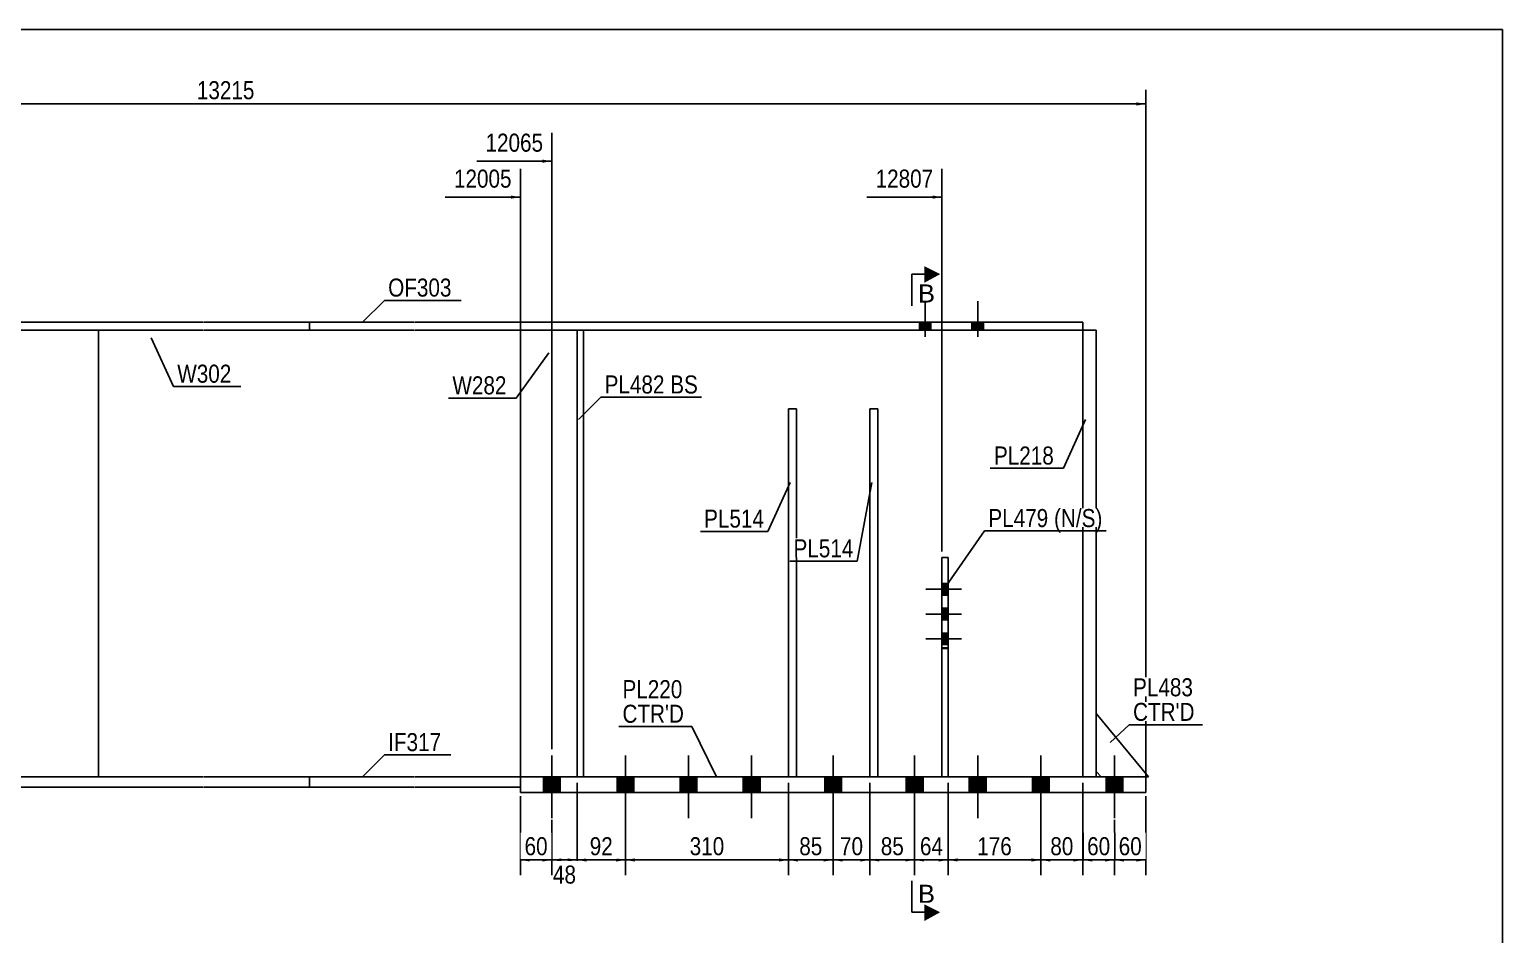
# Model space of a CAD drawing. Header units: millimetres. Extents: x -56 to 347, y -194 to 83.
# Drawn here: x 113.1 to 346.6, y -60.5 to 83.1 of the extents above; entities that cross this region are included whole.
import ezdxf

# ---------------------------------------------------------------- set-up
doc = ezdxf.new("R2010")
doc.units = ezdxf.units.MM
doc.linetypes.add('DXK_LINE_DOT1', pattern=[1.8814, 0.9407, -0.9407])
doc.styles.add('Arial', font='ARIAL.TTF', dxfattribs={"height": 0.2})
doc.styles.add('Arial Narrow', font='ARIALN.TTF', dxfattribs={"height": 0.2})

# ---------------------------------------------------------------- blocks, each defined once
blk = doc.blocks.new('Unknown-625697804-1211')
at = {"color": 5, "linetype": 'Continuous'}
for p, q in [((346.57, 83.11), (-53.43, 83.11)), ((346.57, -193.89), (346.57, 83.11))]:
    blk.add_line(p, q, dxfattribs=at)
blk = doc.blocks.new('Part-625697804-1537 - 1232')
at = {"color": 2, "linetype": 'Continuous'}
for p, q in [((45.93, -37.08), (45.93, -35.42)), ((45.93, -35.42), (62.6, -35.42)), ((62.6, -37.08), (45.93, -37.08)), ((62.7, -35.42), (107.25, -35.42)), ((107.25, -37.08), (62.7, -37.08)), ((107.35, -35.42), (140.69, -35.42)), ((140.69, -37.08), (107.35, -37.08)), ((140.79, -35.42), (157.45, -35.42)), ((157.45, -37.08), (140.79, -37.08)), ((157.45, -35.42), (157.45, -37.08))]:
    blk.add_line(p, q, dxfattribs=at)
blk = doc.blocks.new('Part-625697804-1279 - 1232')
at = {"color": 2, "linetype": 'Continuous'}
for p, q in [((199.89, 35.42), (199.89, -35.42)), ((200.89, 35.42), (200.89, -35.42))]:
    blk.add_line(p, q, dxfattribs=at)
at = {"color": 7, "linetype": 'DXK_LINE_DOT1'}
for p, q in [((200.89, 35.42), (199.89, 35.42)), ((200.89, -35.42), (199.89, -35.42))]:
    blk.add_line(p, q, dxfattribs=at)
blk = doc.blocks.new('Bolt-625697804-1710 - 1232')
at = {"linetype": 'Continuous'}
for points in [[(258.72, -6.62), (258.72, -4.79), (257.72, -4.79), (257.72, -6.62)], [(258.72, -10.54), (258.72, -8.71), (257.72, -8.71), (257.72, -10.54)], [(258.72, -14.47), (258.72, -12.63), (257.72, -12.63), (257.72, -14.47)]]:
    blk.add_hatch(color=3, dxfattribs=at).paths.add_polyline_path(points)
at = {"color": 3, "linetype": 'Continuous'}
for p, q in [((260.8, -5.7), (255.14, -5.7)), ((258.72, -4.79), (257.72, -4.79)), ((258.72, -6.62), (257.72, -6.62)), ((258.72, -8.71), (257.72, -8.71)), ((260.8, -9.63), (255.14, -9.63)), ((258.72, -10.54), (257.72, -10.54)), ((260.8, -13.55), (255.14, -13.55)), ((258.72, -12.63), (257.72, -12.63)), ((258.72, -14.47), (257.72, -14.47))]:
    blk.add_line(p, q, dxfattribs=at)
blk = doc.blocks.new('Part-625697804-1354 - 1232')
at = {"color": 2, "linetype": 'Continuous'}
for p, q in [((190.89, -37.92), (190.89, -35.42)), ((190.89, -35.42), (290.05, -35.42)), ((290.05, -35.42), (290.05, -37.92)), ((290.05, -37.92), (190.89, -37.92))]:
    blk.add_line(p, q, dxfattribs=at)
blk = doc.blocks.new('Part-625697804-1257 - 1232')
at = {"color": 2, "linetype": 'Continuous'}
for p, q in [((282.14, 35.42), (280.05, 35.42)), ((280.05, -35.42), (280.05, 35.42)), ((282.14, -35.42), (282.14, 35.42)), ((282.14, -35.42), (280.05, -35.42))]:
    blk.add_line(p, q, dxfattribs=at)
blk = doc.blocks.new('Part-625697804-1493 - 1232')
at = {"color": 2, "linetype": 'Continuous'}
blk.add_line((190.89, 35.42), (190.89, -35.42), dxfattribs=at)
at = {"color": 7, "linetype": 'DXK_LINE_DOT1'}
for p, q in [((190.89, 35.42), (199.89, 35.42)), ((200.89, 35.42), (280.05, 35.42)), ((280.05, 35.42), (280.05, -35.42)), ((190.89, -35.42), (199.89, -35.42)), ((200.89, -35.42), (280.05, -35.42))]:
    blk.add_line(p, q, dxfattribs=at)
blk = doc.blocks.new('Part-625697804-1301 - 1232')
at = {"color": 7, "linetype": 'DXK_LINE_DOT1'}
for p, q in [((199.89, 35.42), (199.89, -35.42)), ((200.89, 35.42), (200.89, -35.42))]:
    blk.add_line(p, q, dxfattribs=at)
blk = doc.blocks.new('Part-625697804-3317 - 1232')
at = {"color": 7, "linetype": 'DXK_LINE_DOT1'}
for p, q in [((234.64, 22.92), (233.39, 22.92)), ((233.39, 22.92), (233.39, -35.42)), ((234.64, -35.42), (234.64, 22.92))]:
    blk.add_line(p, q, dxfattribs=at)
blk = doc.blocks.new('Part-625697804-1383 - 1232')
at = {"color": 2, "linetype": 'Continuous'}
for p, q in [((282.14, -25.42), (290.47, -35.42)), ((282.14, -34.58), (282.97, -35.42)), ((290.47, -35.42), (290.05, -35.42))]:
    blk.add_line(p, q, dxfattribs=at)
at = {"color": 7, "linetype": 'DXK_LINE_DOT1'}
for p, q in [((282.14, -34.58), (282.14, -25.42)), ((282.97, -35.42), (290.05, -35.42))]:
    blk.add_line(p, q, dxfattribs=at)
blk = doc.blocks.new('Part-625697804-1704 - 1232')
at = {"color": 7, "linetype": 'DXK_LINE_DOT1'}
for p, q in [((0, 35.42), (0, -35.42)), ((0, 35.42), (29.17, 35.42)), ((29.27, 35.42), (62.6, 35.42)), ((62.7, 35.42), (107.25, 35.42)), ((107.35, 35.42), (124.02, 35.42)), ((0, -35.42), (29.17, -35.42)), ((29.27, -35.42), (62.6, -35.42)), ((62.7, -35.42), (83.48, -35.42)), ((84.48, -35.42), (107.25, -35.42)), ((107.35, -35.42), (124.02, -35.42))]:
    blk.add_line(p, q, dxfattribs=at)
at = {"color": 2, "linetype": 'Continuous'}
blk.add_line((124.02, 35.42), (124.02, -35.42), dxfattribs=at)
blk = doc.blocks.new('Part-625697804-1427 - 1232')
at = {"color": 2, "linetype": 'Continuous'}
for p, q in [((45.93, 36.67), (45.93, 35.42)), ((45.93, 36.67), (62.6, 36.67)), ((45.93, 35.42), (62.6, 35.42)), ((62.7, 36.67), (107.25, 36.67)), ((62.7, 35.42), (107.25, 35.42)), ((107.35, 36.67), (140.69, 36.67)), ((107.35, 35.42), (140.69, 35.42)), ((140.79, 36.67), (157.45, 36.67)), ((140.79, 35.42), (157.45, 35.42)), ((157.45, 36.67), (157.45, 35.42))]:
    blk.add_line(p, q, dxfattribs=at)
blk = doc.blocks.new('Part-625697804-1449 - 1232')
at = {"color": 2, "linetype": 'Continuous'}
for p, q in [((157.45, 36.67), (157.45, 35.42)), ((157.45, 36.67), (174.12, 36.67)), ((157.45, 35.42), (174.12, 35.42)), ((174.22, 36.67), (280.05, 36.67)), ((174.22, 35.42), (280.05, 35.42)), ((280.05, 36.67), (280.05, 35.42))]:
    blk.add_line(p, q, dxfattribs=at)
blk = doc.blocks.new('Part-625697804-1471 - 1232')
at = {"color": 2, "linetype": 'Continuous'}
blk.add_line((124.02, 35.42), (124.02, -35.42), dxfattribs=at)
at = {"color": 7, "linetype": 'DXK_LINE_DOT1'}
for p, q in [((124.02, 35.42), (140.69, 35.42)), ((140.79, 35.42), (174.12, 35.42)), ((174.22, 35.42), (190.89, 35.42)), ((190.89, 35.42), (190.89, -35.42)), ((124.02, -35.42), (140.69, -35.42)), ((140.79, -35.42), (174.12, -35.42)), ((174.22, -35.42), (190.89, -35.42))]:
    blk.add_line(p, q, dxfattribs=at)
blk = doc.blocks.new('Part-625697804-3314 - 1232')
at = {"color": 2, "linetype": 'Continuous'}
for p, q in [((246.3, -35.42), (246.3, 22.92)), ((246.3, 22.92), (247.55, 22.92)), ((247.55, 22.92), (247.55, -35.42))]:
    blk.add_line(p, q, dxfattribs=at)
blk = doc.blocks.new('Part-625697804-1559 - 1232')
at = {"color": 2, "linetype": 'Continuous'}
for p, q in [((157.45, -37.08), (157.45, -35.42)), ((157.45, -35.42), (174.12, -35.42)), ((174.12, -37.08), (157.45, -37.08)), ((174.22, -35.42), (190.89, -35.42)), ((190.89, -37.08), (174.22, -37.08))]:
    blk.add_line(p, q, dxfattribs=at)
at = {"color": 7, "linetype": 'DXK_LINE_DOT1'}
blk.add_line((190.89, -35.42), (190.89, -37.08), dxfattribs=at)
blk = doc.blocks.new('Part-625697804-3316 - 1232')
at = {"color": 2, "linetype": 'Continuous'}
for p, q in [((233.39, -35.42), (233.39, 22.92)), ((233.39, 22.92), (234.64, 22.92)), ((234.64, 22.92), (234.64, -35.42))]:
    blk.add_line(p, q, dxfattribs=at)
blk = doc.blocks.new('Part-625697804-1666 - 1232')
at = {"linetype": 'Continuous'}
h = blk.add_hatch(dxfattribs=at)
h.set_pattern_fill('', scale=0.3, style=0, pattern_type=0)
h.set_pattern_definition([(45, (257.7201, -14.9736), (-0.6735, 0.6735), [])])
h.paths.add_polyline_path([(258.72, -14.97), (257.72, -14.97), (257.72, -15.09), (258.72, -15.09)])
at = {"color": 2, "linetype": 'Continuous'}
for p, q in [((258.72, -0.63), (257.72, -0.63)), ((257.72, -14.97), (257.72, -0.63)), ((258.72, -14.97), (258.72, -0.63)), ((257.72, -15.09), (257.72, -14.97)), ((257.72, -14.97), (258.72, -14.97)), ((257.72, -35.42), (257.72, -15.09)), ((258.72, -15.09), (257.72, -15.09)), ((258.72, -14.97), (258.72, -15.09)), ((258.72, -35.42), (258.72, -15.09))]:
    blk.add_line(p, q, dxfattribs=at)
at = {"color": 7, "linetype": 'DXK_LINE_DOT1'}
for p, q in [((257.72, -15.09), (257.72, -14.97)), ((258.72, -14.97), (258.72, -35.42))]:
    blk.add_line(p, q, dxfattribs=at)
blk = doc.blocks.new('Bolt-625697804-1705 - 1232')
at = {"linetype": 'Continuous'}
for points in [[(197.22, -35.42), (194.55, -35.42), (194.55, -37.92), (197.22, -37.92)], [(197.22, -35.42), (194.55, -35.42), (194.55, -37.92), (197.22, -37.92)], [(208.89, -35.42), (206.22, -35.42), (206.22, -37.92), (208.89, -37.92)], [(208.89, -35.42), (206.22, -35.42), (206.22, -37.92), (208.89, -37.92)], [(218.89, -35.42), (216.22, -35.42), (216.22, -37.92), (218.89, -37.92)], [(218.89, -35.42), (216.22, -35.42), (216.22, -37.92), (218.89, -37.92)], [(228.89, -35.42), (226.22, -35.42), (226.22, -37.92), (228.89, -37.92)], [(228.89, -35.42), (226.22, -35.42), (226.22, -37.92), (228.89, -37.92)], [(241.8, -35.42), (239.14, -35.42), (239.14, -37.92), (241.8, -37.92)], [(241.8, -35.42), (239.14, -35.42), (239.14, -37.92), (241.8, -37.92)], [(254.72, -35.42), (252.05, -35.42), (252.05, -37.92), (254.72, -37.92)], [(254.72, -35.42), (252.05, -35.42), (252.05, -37.92), (254.72, -37.92)], [(264.72, -35.42), (262.05, -35.42), (262.05, -37.92), (264.72, -37.92)], [(264.72, -35.42), (262.05, -35.42), (262.05, -37.92), (264.72, -37.92)], [(274.72, -35.42), (272.05, -35.42), (272.05, -37.92), (274.72, -37.92)], [(274.72, -35.42), (272.05, -35.42), (272.05, -37.92), (274.72, -37.92)], [(286.39, -35.42), (283.72, -35.42), (283.72, -37.92), (286.39, -37.92)], [(286.39, -35.42), (283.72, -35.42), (283.72, -37.92), (286.39, -37.92)]]:
    blk.add_hatch(color=3, dxfattribs=at).paths.add_polyline_path(points)
at = {"color": 3, "linetype": 'Continuous'}
for p, q in [((195.89, -42), (195.89, -32.08)), ((195.89, -42), (195.89, -32.08)), ((207.55, -42), (207.55, -32.08)), ((207.55, -42), (207.55, -32.08)), ((217.55, -42), (217.55, -32.08)), ((217.55, -42), (217.55, -32.08)), ((227.55, -42), (227.55, -32.08)), ((227.55, -42), (227.55, -32.08)), ((240.47, -42), (240.47, -32.08)), ((240.47, -42), (240.47, -32.08)), ((253.39, -42), (253.39, -32.08)), ((253.39, -42), (253.39, -32.08)), ((263.39, -42), (263.39, -32.08)), ((263.39, -42), (263.39, -32.08)), ((273.39, -42), (273.39, -32.08)), ((273.39, -42), (273.39, -32.08)), ((285.05, -42), (285.05, -32.08)), ((285.05, -42), (285.05, -32.08)), ((194.55, -37.92), (194.55, -35.42)), ((194.55, -37.92), (194.55, -35.42)), ((197.22, -37.92), (197.22, -35.42)), ((197.22, -37.92), (197.22, -35.42)), ((206.22, -37.92), (206.22, -35.42)), ((206.22, -37.92), (206.22, -35.42)), ((208.89, -37.92), (208.89, -35.42)), ((208.89, -37.92), (208.89, -35.42)), ((216.22, -37.92), (216.22, -35.42)), ((216.22, -37.92), (216.22, -35.42)), ((218.89, -37.92), (218.89, -35.42)), ((218.89, -37.92), (218.89, -35.42)), ((226.22, -37.92), (226.22, -35.42)), ((226.22, -37.92), (226.22, -35.42)), ((228.89, -37.92), (228.89, -35.42)), ((228.89, -37.92), (228.89, -35.42)), ((239.14, -37.92), (239.14, -35.42)), ((239.14, -37.92), (239.14, -35.42)), ((241.8, -37.92), (241.8, -35.42)), ((241.8, -37.92), (241.8, -35.42)), ((252.05, -37.92), (252.05, -35.42)), ((252.05, -37.92), (252.05, -35.42)), ((254.72, -37.92), (254.72, -35.42)), ((254.72, -37.92), (254.72, -35.42)), ((262.05, -37.92), (262.05, -35.42)), ((262.05, -37.92), (262.05, -35.42)), ((264.72, -37.92), (264.72, -35.42)), ((264.72, -37.92), (264.72, -35.42)), ((272.05, -37.92), (272.05, -35.42)), ((272.05, -37.92), (272.05, -35.42)), ((274.72, -37.92), (274.72, -35.42)), ((274.72, -37.92), (274.72, -35.42)), ((283.72, -37.92), (283.72, -35.42)), ((283.72, -37.92), (283.72, -35.42)), ((286.39, -37.92), (286.39, -35.42)), ((286.39, -37.92), (286.39, -35.42))]:
    blk.add_line(p, q, dxfattribs=at)
blk = doc.blocks.new('Bolt-625697804-1707 - 1232')
at = {"linetype": 'Continuous'}
for points in [[(254.14, 35.42), (255.97, 35.42), (255.97, 36.67), (254.14, 36.67)], [(254.14, 35.41), (255.97, 35.41), (255.97, 36.66), (254.14, 36.66)], [(262.47, 35.42), (264.3, 35.42), (264.3, 36.67), (262.47, 36.67)], [(262.47, 35.41), (264.3, 35.41), (264.3, 36.66), (262.47, 36.66)]]:
    blk.add_hatch(color=3, dxfattribs=at).paths.add_polyline_path(points)
at = {"color": 3, "linetype": 'Continuous'}
for p, q in [((255.05, 34.33), (255.05, 40)), ((255.05, 34.33), (255.05, 39.99)), ((263.39, 34.33), (263.39, 40)), ((263.39, 34.33), (263.39, 39.99)), ((254.14, 35.42), (254.14, 36.67)), ((254.14, 35.41), (254.14, 36.66)), ((255.97, 35.42), (255.97, 36.67)), ((255.97, 35.41), (255.97, 36.66)), ((262.47, 35.42), (262.47, 36.67)), ((262.47, 35.41), (262.47, 36.66)), ((264.3, 35.42), (264.3, 36.67)), ((264.3, 35.41), (264.3, 36.66))]:
    blk.add_line(p, q, dxfattribs=at)
blk = doc.blocks.new('Part-625697804-3315 - 1232')
at = {"color": 7, "linetype": 'DXK_LINE_DOT1'}
for p, q in [((247.55, 22.92), (246.3, 22.92)), ((246.3, 22.92), (246.3, -35.42)), ((247.55, -35.42), (247.55, 22.92))]:
    blk.add_line(p, q, dxfattribs=at)
blk = doc.blocks.new('StraightDimension-625697804-1782 - 1232')
at = {"linetype": 'Continuous'}
blk.add_hatch(color=7, dxfattribs=at).paths.add_polyline_path([(256.22, 56.76), (257.72, 56.51), (256.22, 56.26)])
at = {"color": 7, "linetype": 'Continuous'}
for p, q in [((257.72, 0.31), (257.72, 61.01)), ((245.83, 56.51), (257.72, 56.51))]:
    blk.add_line(p, q, dxfattribs=at)
at = {"color": 0}
blk.add_wipeout([(256.95, 57.41), (256.95, 61.61), (246.6, 61.61), (246.6, 57.41)], dxfattribs=at)
at = {"color": 3, "style": 'Arial Narrow'}
blk.add_text('12807', height=2.863, dxfattribs=at).set_placement((247.2, 58.01))
blk = doc.blocks.new('StraightDimension-625697804-5945 - 1232')
at = {"linetype": 'Continuous'}
for points in [[(286.55, -48.88), (285.05, -48.63), (286.55, -48.38)], [(288.55, -48.38), (290.05, -48.63), (288.55, -48.88)]]:
    blk.add_hatch(color=7, dxfattribs=at).paths.add_polyline_path(points)
at = {"color": 7, "linetype": 'Continuous'}
for p, q in [((290.05, -38.5), (290.05, -51.03)), ((285.05, -42.25), (285.05, -51.03)), ((285.05, -48.63), (290.05, -48.63))]:
    blk.add_line(p, q, dxfattribs=at)
at = {"color": 0}
blk.add_wipeout([(289.98, -48.48), (289.98, -44.28), (285.13, -44.28), (285.13, -48.48)], dxfattribs=at)
at = {"color": 3, "style": 'Arial Narrow'}
blk.add_text('60', height=2.863, dxfattribs=at).set_placement((285.73, -47.88))
blk = doc.blocks.new('StraightDimension-625697804-1773 - 1232')
at = {"linetype": 'Continuous'}
blk.add_hatch(color=7, dxfattribs=at).paths.add_polyline_path([(194.39, 62.46), (195.89, 62.21), (194.39, 61.96)])
at = {"color": 7, "linetype": 'Continuous'}
for p, q in [((195.89, -31.08), (195.89, 66.71)), ((184, 62.21), (195.89, 62.21))]:
    blk.add_line(p, q, dxfattribs=at)
at = {"color": 0}
blk.add_wipeout([(195.11, 63.11), (195.11, 67.31), (184.77, 67.31), (184.77, 63.11)], dxfattribs=at)
at = {"color": 3, "style": 'Arial Narrow'}
blk.add_text('12065', height=2.863, dxfattribs=at).set_placement((185.37, 63.71))
blk = doc.blocks.new('StraightDimension-625697804-1765 - 1232')
at = {"linetype": 'Continuous'}
blk.add_hatch(color=7, dxfattribs=at).paths.add_polyline_path([(189.39, 56.76), (190.89, 56.51), (189.39, 56.26)])
at = {"color": 7, "linetype": 'Continuous'}
for p, q in [((190.89, -34.42), (190.89, 61.01)), ((179, 56.51), (190.89, 56.51))]:
    blk.add_line(p, q, dxfattribs=at)
at = {"color": 0}
blk.add_wipeout([(190.11, 57.41), (190.11, 61.61), (179.77, 61.61), (179.77, 57.41)], dxfattribs=at)
at = {"color": 3, "style": 'Arial Narrow'}
blk.add_text('12005', height=2.863, dxfattribs=at).set_placement((180.37, 58.01))
blk = doc.blocks.new('StraightDimension-625697804-1968 - 1232')
at = {"linetype": 'Continuous'}
blk.add_hatch(color=7, dxfattribs=at).paths.add_polyline_path([(288.55, 71.54), (290.05, 71.29), (288.55, 71.04)])
at = {"color": 7, "linetype": 'Continuous'}
for p, q in [((290.05, -36.5), (290.05, 73.54)), ((-1.67, 71.29), (290.05, 71.29))]:
    blk.add_line(p, q, dxfattribs=at)
at = {"color": 0}
blk.add_wipeout([(149.36, 71.44), (149.36, 75.64), (139.02, 75.64), (139.02, 71.44)], dxfattribs=at)
at = {"color": 3, "style": 'Arial Narrow'}
blk.add_text('13215', height=2.863, dxfattribs=at).set_placement((139.62, 72.04))
blk = doc.blocks.new('StraightDimension-625697804-5946 - 1232')
at = {"linetype": 'Continuous'}
for points in [[(281.55, -48.88), (280.05, -48.63), (281.55, -48.38)], [(283.55, -48.38), (285.05, -48.63), (283.55, -48.88)]]:
    blk.add_hatch(color=7, dxfattribs=at).paths.add_polyline_path(points)
at = {"color": 7, "linetype": 'Continuous'}
for p, q in [((280.05, -36.42), (280.05, -51.03)), ((285.05, -42.25), (285.05, -51.03)), ((280.05, -48.63), (285.05, -48.63))]:
    blk.add_line(p, q, dxfattribs=at)
at = {"color": 0}
blk.add_wipeout([(284.98, -48.48), (284.98, -44.28), (280.13, -44.28), (280.13, -48.48)], dxfattribs=at)
at = {"color": 3, "style": 'Arial Narrow'}
blk.add_text('60', height=2.863, dxfattribs=at).set_placement((280.73, -47.88))
blk = doc.blocks.new('StraightDimension-625697804-5947 - 1232')
at = {"linetype": 'Continuous'}
for points in [[(274.89, -48.88), (273.39, -48.63), (274.89, -48.38)], [(278.55, -48.38), (280.05, -48.63), (278.55, -48.88)]]:
    blk.add_hatch(color=7, dxfattribs=at).paths.add_polyline_path(points)
at = {"color": 7, "linetype": 'Continuous'}
for p, q in [((273.39, -36.42), (273.39, -51.03)), ((280.05, -36.42), (280.05, -51.03)), ((273.39, -48.63), (280.05, -48.63))]:
    blk.add_line(p, q, dxfattribs=at)
at = {"color": 0}
blk.add_wipeout([(279.15, -48.48), (279.15, -44.28), (274.29, -44.28), (274.29, -48.48)], dxfattribs=at)
at = {"color": 3, "style": 'Arial Narrow'}
blk.add_text('80', height=2.863, dxfattribs=at).set_placement((274.89, -47.88))
blk = doc.blocks.new('StraightDimension-625697804-5948 - 1232')
at = {"linetype": 'Continuous'}
for points in [[(260.22, -48.88), (258.72, -48.63), (260.22, -48.38)], [(271.89, -48.38), (273.39, -48.63), (271.89, -48.88)]]:
    blk.add_hatch(color=7, dxfattribs=at).paths.add_polyline_path(points)
at = {"color": 7, "linetype": 'Continuous'}
for p, q in [((258.72, -36.42), (258.72, -51.03)), ((273.39, -36.42), (273.39, -51.03)), ((258.72, -48.63), (273.39, -48.63))]:
    blk.add_line(p, q, dxfattribs=at)
at = {"color": 0}
blk.add_wipeout([(269.4, -48.48), (269.4, -44.28), (262.71, -44.28), (262.71, -48.48)], dxfattribs=at)
at = {"color": 3, "style": 'Arial Narrow'}
blk.add_text('176', height=2.863, dxfattribs=at).set_placement((263.31, -47.88))
blk = doc.blocks.new('StraightDimension-625697804-5949 - 1232')
at = {"linetype": 'Continuous'}
for points in [[(254.89, -48.88), (253.39, -48.63), (254.89, -48.38)], [(257.22, -48.38), (258.72, -48.63), (257.22, -48.88)]]:
    blk.add_hatch(color=7, dxfattribs=at).paths.add_polyline_path(points)
at = {"color": 7, "linetype": 'Continuous'}
for p, q in [((253.39, -36.42), (253.39, -51.03)), ((258.72, -36.42), (258.72, -51.03)), ((253.39, -48.63), (258.72, -48.63))]:
    blk.add_line(p, q, dxfattribs=at)
at = {"color": 0}
blk.add_wipeout([(258.48, -48.48), (258.48, -44.28), (253.63, -44.28), (253.63, -48.48)], dxfattribs=at)
at = {"color": 3, "style": 'Arial Narrow'}
blk.add_text('64', height=2.863, dxfattribs=at).set_placement((254.23, -47.88))
blk = doc.blocks.new('StraightDimension-625697804-5950 - 1232')
at = {"linetype": 'Continuous'}
for points in [[(247.8, -48.88), (246.3, -48.63), (247.8, -48.38)], [(251.89, -48.38), (253.39, -48.63), (251.89, -48.88)]]:
    blk.add_hatch(color=7, dxfattribs=at).paths.add_polyline_path(points)
at = {"color": 7, "linetype": 'Continuous'}
for p, q in [((246.3, -36.42), (246.3, -51.03)), ((253.39, -36.42), (253.39, -51.03)), ((246.3, -48.63), (253.39, -48.63))]:
    blk.add_line(p, q, dxfattribs=at)
at = {"color": 0}
blk.add_wipeout([(252.27, -48.48), (252.27, -44.28), (247.42, -44.28), (247.42, -48.48)], dxfattribs=at)
at = {"color": 3, "style": 'Arial Narrow'}
blk.add_text('85', height=2.863, dxfattribs=at).set_placement((248.02, -47.88))
blk = doc.blocks.new('StraightDimension-625697804-5951 - 1232')
at = {"linetype": 'Continuous'}
for points in [[(241.97, -48.88), (240.47, -48.63), (241.97, -48.38)], [(244.8, -48.38), (246.3, -48.63), (244.8, -48.88)]]:
    blk.add_hatch(color=7, dxfattribs=at).paths.add_polyline_path(points)
at = {"color": 7, "linetype": 'Continuous'}
for p, q in [((240.47, -36.42), (240.47, -51.03)), ((246.3, -36.42), (246.3, -51.03)), ((240.47, -48.63), (246.3, -48.63))]:
    blk.add_line(p, q, dxfattribs=at)
at = {"color": 0}
blk.add_wipeout([(245.81, -48.48), (245.81, -44.28), (240.96, -44.28), (240.96, -48.48)], dxfattribs=at)
at = {"color": 3, "style": 'Arial Narrow'}
blk.add_text('70', height=2.863, dxfattribs=at).set_placement((241.56, -47.88))
blk = doc.blocks.new('StraightDimension-625697804-5952 - 1232')
at = {"linetype": 'Continuous'}
for points in [[(234.89, -48.88), (233.39, -48.63), (234.89, -48.38)], [(238.97, -48.38), (240.47, -48.63), (238.97, -48.88)]]:
    blk.add_hatch(color=7, dxfattribs=at).paths.add_polyline_path(points)
at = {"color": 7, "linetype": 'Continuous'}
for p, q in [((233.39, -36.42), (233.39, -51.03)), ((240.47, -36.42), (240.47, -51.03)), ((233.39, -48.63), (240.47, -48.63))]:
    blk.add_line(p, q, dxfattribs=at)
at = {"color": 0}
blk.add_wipeout([(239.36, -48.48), (239.36, -44.28), (234.5, -44.28), (234.5, -48.48)], dxfattribs=at)
at = {"color": 3, "style": 'Arial Narrow'}
blk.add_text('85', height=2.863, dxfattribs=at).set_placement((235.1, -47.88))
blk = doc.blocks.new('StraightDimension-625697804-5953 - 1232')
at = {"linetype": 'Continuous'}
for points in [[(209.05, -48.88), (207.55, -48.63), (209.05, -48.38)], [(231.89, -48.38), (233.39, -48.63), (231.89, -48.88)]]:
    blk.add_hatch(color=7, dxfattribs=at).paths.add_polyline_path(points)
at = {"color": 7, "linetype": 'Continuous'}
for p, q in [((207.55, -36.42), (207.55, -51.03)), ((233.39, -36.42), (233.39, -51.03)), ((207.55, -48.63), (233.39, -48.63))]:
    blk.add_line(p, q, dxfattribs=at)
at = {"color": 0}
blk.add_wipeout([(223.81, -48.48), (223.81, -44.28), (217.13, -44.28), (217.13, -48.48)], dxfattribs=at)
at = {"color": 3, "style": 'Arial Narrow'}
blk.add_text('310', height=2.863, dxfattribs=at).set_placement((217.73, -47.88))
blk = doc.blocks.new('StraightDimension-625697804-5954 - 1232')
at = {"linetype": 'Continuous'}
for points in [[(201.39, -48.88), (199.89, -48.63), (201.39, -48.38)], [(206.05, -48.38), (207.55, -48.63), (206.05, -48.88)]]:
    blk.add_hatch(color=7, dxfattribs=at).paths.add_polyline_path(points)
at = {"color": 7, "linetype": 'Continuous'}
for p, q in [((199.89, -36.42), (199.89, -51.03)), ((207.55, -36.42), (207.55, -51.03)), ((199.89, -48.63), (207.55, -48.63))]:
    blk.add_line(p, q, dxfattribs=at)
at = {"color": 0}
blk.add_wipeout([(206.15, -48.48), (206.15, -44.28), (201.29, -44.28), (201.29, -48.48)], dxfattribs=at)
at = {"color": 3, "style": 'Arial Narrow'}
blk.add_text('92', height=2.863, dxfattribs=at).set_placement((201.89, -47.88))
blk = doc.blocks.new('StraightDimension-625697804-5955 - 1232')
at = {"linetype": 'Continuous'}
for points in [[(197.39, -48.88), (195.89, -48.63), (197.39, -48.38)], [(198.39, -48.38), (199.89, -48.63), (198.39, -48.88)]]:
    blk.add_hatch(color=7, dxfattribs=at).paths.add_polyline_path(points)
at = {"color": 7, "linetype": 'Continuous'}
for p, q in [((199.89, -36.42), (199.89, -50.88)), ((195.89, -42.25), (195.89, -50.88)), ((195.89, -48.63), (199.89, -48.63))]:
    blk.add_line(p, q, dxfattribs=at)
at = {"color": 0}
blk.add_wipeout([(200.31, -52.98), (200.31, -48.78), (195.46, -48.78), (195.46, -52.98)], dxfattribs=at)
at = {"color": 3, "style": 'Arial Narrow'}
blk.add_text('48', height=2.863, dxfattribs=at).set_placement((196.06, -52.38))
blk = doc.blocks.new('StraightDimension-625697804-5956 - 1232')
at = {"linetype": 'Continuous'}
for points in [[(192.39, -48.88), (190.89, -48.63), (192.39, -48.38)], [(194.39, -48.38), (195.89, -48.63), (194.39, -48.88)]]:
    blk.add_hatch(color=7, dxfattribs=at).paths.add_polyline_path(points)
at = {"color": 7, "linetype": 'Continuous'}
for p, q in [((190.89, -38.5), (190.89, -51.03)), ((195.89, -42.25), (195.89, -51.03)), ((190.89, -48.63), (195.89, -48.63))]:
    blk.add_line(p, q, dxfattribs=at)
at = {"color": 0}
blk.add_wipeout([(195.81, -48.48), (195.81, -44.28), (190.96, -44.28), (190.96, -48.48)], dxfattribs=at)
at = {"color": 3, "style": 'Arial Narrow'}
blk.add_text('60', height=2.863, dxfattribs=at).set_placement((191.56, -47.88))
blk = doc.blocks.new('Mark-625697804-1252 - 1232')
at = {"color": 7, "linetype": 'Continuous'}
blk.add_line((280.49, 21.23), (276.96, 13.49), dxfattribs=at)
at = {"color": 0}
blk.add_wipeout([(275.46, 14.09), (275.46, 17.09), (265.96, 17.09), (265.96, 14.09)], dxfattribs=at)
blk.add_wipeout([(275.46, 14.09), (275.46, 17.09), (265.96, 17.09), (265.96, 14.09)], dxfattribs=at)
at = {"color": 7, "linetype": 'Continuous'}
blk.add_line((265.36, 13.49), (276.96, 13.49), dxfattribs=at)
at = {"color": 3, "style": 'Arial Narrow'}
blk.add_text('PL218', height=2.863, dxfattribs=at).set_placement((265.96, 14.09))
blk = doc.blocks.new('Mark-625697804-1379 - 1232')
at = {"color": 0}
blk.add_wipeout([(297.51, -22.67), (297.51, -19.67), (288.01, -19.67), (288.01, -22.67)], dxfattribs=at)
blk.add_wipeout([(297.51, -22.67), (297.51, -19.67), (288.01, -19.67), (288.01, -22.67)], dxfattribs=at)
blk.add_wipeout([(297.76, -26.57), (297.76, -23.57), (288.01, -23.57), (288.01, -26.57)], dxfattribs=at)
blk.add_wipeout([(297.76, -26.57), (297.76, -23.57), (288.01, -23.57), (288.01, -26.57)], dxfattribs=at)
at = {"color": 7, "linetype": 'Continuous'}
for p, q in [((284.38, -30.02), (287.41, -27.17)), ((287.41, -27.17), (299.01, -27.17))]:
    blk.add_line(p, q, dxfattribs=at)
at = {"color": 3, "style": 'Arial Narrow'}
blk.add_text('PL483', height=2.863, dxfattribs=at).set_placement((288.01, -22.67))
at = {"color": 1, "style": 'Arial Narrow'}
blk.add_text("CTR'D", height=2.863, dxfattribs=at).set_placement((288.01, -26.57))
blk = doc.blocks.new('Mark-625697804-1350 - 1232')
at = {"color": 7, "linetype": 'Continuous'}
blk.add_line((221.96, -35.42), (218.08, -27.47), dxfattribs=at)
at = {"color": 0}
blk.add_wipeout([(216.58, -22.97), (216.58, -19.97), (207.08, -19.97), (207.08, -22.97)], dxfattribs=at)
blk.add_wipeout([(216.58, -22.97), (216.58, -19.97), (207.08, -19.97), (207.08, -22.97)], dxfattribs=at)
blk.add_wipeout([(216.84, -26.87), (216.84, -23.87), (207.08, -23.87), (207.08, -26.87)], dxfattribs=at)
blk.add_wipeout([(216.84, -26.87), (216.84, -23.87), (207.08, -23.87), (207.08, -26.87)], dxfattribs=at)
at = {"color": 7, "linetype": 'Continuous'}
blk.add_line((206.48, -27.47), (218.08, -27.47), dxfattribs=at)
at = {"color": 3, "style": 'Arial Narrow'}
blk.add_text('PL220', height=2.863, dxfattribs=at).set_placement((207.08, -22.97))
at = {"color": 1, "style": 'Arial Narrow'}
blk.add_text("CTR'D", height=2.863, dxfattribs=at).set_placement((207.08, -26.87))
blk = doc.blocks.new('Mark-625697804-1445 - 1232')
at = {"color": 0}
blk.add_wipeout([(179.99, 40.73), (179.99, 43.73), (169.94, 43.73), (169.94, 40.73)], dxfattribs=at)
blk.add_wipeout([(179.99, 40.73), (179.99, 43.73), (169.94, 43.73), (169.94, 40.73)], dxfattribs=at)
at = {"color": 7, "linetype": 'Continuous'}
for p, q in [((165.81, 36.6), (169.34, 40.13)), ((169.34, 40.13), (181.49, 40.13))]:
    blk.add_line(p, q, dxfattribs=at)
at = {"color": 3, "style": 'Arial Narrow'}
blk.add_text('OF303', height=2.863, dxfattribs=at).set_placement((169.94, 40.73))
blk = doc.blocks.new('Mark-625697804-1467 - 1232')
at = {"color": 0}
blk.add_wipeout([(145.1, 27.07), (145.1, 30.07), (136.51, 30.07), (136.51, 27.07)], dxfattribs=at)
blk.add_wipeout([(145.1, 27.07), (145.1, 30.07), (136.51, 30.07), (136.51, 27.07)], dxfattribs=at)
at = {"color": 7, "linetype": 'Continuous'}
for p, q in [((132.37, 34.2), (135.91, 26.47)), ((135.91, 26.47), (146.6, 26.47))]:
    blk.add_line(p, q, dxfattribs=at)
at = {"color": 3, "style": 'Arial Narrow'}
blk.add_text('W302', height=2.863, dxfattribs=at).set_placement((136.51, 27.07))
blk = doc.blocks.new('Mark-625697804-1489 - 1232')
at = {"color": 7, "linetype": 'Continuous'}
blk.add_line((195.41, 31.82), (190.21, 24.62), dxfattribs=at)
at = {"color": 0}
blk.add_wipeout([(188.71, 25.22), (188.71, 28.22), (180.12, 28.22), (180.12, 25.22)], dxfattribs=at)
blk.add_wipeout([(188.71, 25.22), (188.71, 28.22), (180.12, 28.22), (180.12, 25.22)], dxfattribs=at)
at = {"color": 7, "linetype": 'Continuous'}
blk.add_line((179.52, 24.62), (190.21, 24.62), dxfattribs=at)
at = {"color": 3, "style": 'Arial Narrow'}
blk.add_text('W282', height=2.863, dxfattribs=at).set_placement((180.12, 25.22))
blk = doc.blocks.new('MarkSet-625697804-2045 - 1232')
at = {"color": 0}
blk.add_wipeout([(213.75, 25.36), (213.75, 28.36), (204.25, 28.36), (204.25, 25.36)], dxfattribs=at)
blk.add_wipeout([(213.75, 25.36), (213.75, 28.36), (204.25, 28.36), (204.25, 25.36)], dxfattribs=at)
at = {"color": 7, "linetype": 'Continuous'}
blk.add_line((200.11, 21.23), (203.65, 24.76), dxfattribs=at)
at = {"color": 0}
blk.add_wipeout([(219.03, 25.36), (219.03, 28.36), (214.65, 28.36), (214.65, 25.36)], dxfattribs=at)
blk.add_wipeout([(219.03, 25.36), (219.03, 28.36), (214.65, 28.36), (214.65, 25.36)], dxfattribs=at)
at = {"color": 7, "linetype": 'Continuous'}
blk.add_line((203.65, 24.76), (219.63, 24.76), dxfattribs=at)
at = {"color": 3, "style": 'Arial Narrow'}
for s, p in [('PL482', (204.25, 25.36)), ('BS', (214.65, 25.36))]:
    blk.add_text(s, height=2.863, dxfattribs=at).set_placement(p)
blk = doc.blocks.new('Mark-625697804-1555 - 1232')
at = {"color": 0}
blk.add_wipeout([(178.35, -31.37), (178.35, -28.37), (169.94, -28.37), (169.94, -31.37)], dxfattribs=at)
blk.add_wipeout([(178.35, -31.37), (178.35, -28.37), (169.94, -28.37), (169.94, -31.37)], dxfattribs=at)
at = {"color": 7, "linetype": 'Continuous'}
for p, q in [((165.81, -35.51), (169.34, -31.97)), ((169.34, -31.97), (179.85, -31.97))]:
    blk.add_line(p, q, dxfattribs=at)
at = {"color": 3, "style": 'Arial Narrow'}
blk.add_text('IF317', height=2.863, dxfattribs=at).set_placement((169.94, -31.37))
blk = doc.blocks.new('Mark-625697804-1662 - 1232')
at = {"color": 0}
blk.add_wipeout([(274.58, 4.17), (274.58, 7.17), (265.07, 7.17), (265.07, 4.17)], dxfattribs=at)
blk.add_wipeout([(274.58, 4.17), (274.58, 7.17), (265.07, 7.17), (265.07, 4.17)], dxfattribs=at)
at = {"color": 7, "linetype": 'Continuous'}
blk.add_line((257.94, -5.76), (264.47, 3.57), dxfattribs=at)
at = {"color": 0}
blk.add_wipeout([(283.14, 4.17), (283.14, 7.17), (275.48, 7.17), (275.48, 4.17)], dxfattribs=at)
blk.add_wipeout([(283.14, 4.17), (283.14, 7.17), (275.48, 7.17), (275.48, 4.17)], dxfattribs=at)
at = {"color": 7, "linetype": 'Continuous'}
blk.add_line((264.47, 3.57), (283.74, 3.57), dxfattribs=at)
at = {"color": 3, "style": 'Arial Narrow'}
for s, p in [('PL479', (265.07, 4.17)), ('(N/', (275.48, 4.17)), ('S)', (279.86, 4.17))]:
    blk.add_text(s, height=2.863, dxfattribs=at).set_placement(p)
blk = doc.blocks.new('MarkSet-625697804-3332 - 1232')
at = {"color": 0}
blk.add_wipeout([(243.69, -0.63), (243.69, 2.37), (234.19, 2.37), (234.19, -0.63)], dxfattribs=at)
blk.add_wipeout([(243.69, -0.63), (243.69, 2.37), (234.19, 2.37), (234.19, -0.63)], dxfattribs=at)
at = {"color": 7, "linetype": 'Continuous'}
for p in [(246.58, 11.23), (233.59, -1.23)]:
    blk.add_line(p, (244.29, -1.23), dxfattribs=at)
at = {"color": 3, "style": 'Arial Narrow'}
blk.add_text('PL514', height=2.863, dxfattribs=at).set_placement((234.19, -0.63))
blk = doc.blocks.new('SectionMark-625697804-2026 - 1232')
at = {"color": 7, "linetype": 'Continuous'}
for p, q in [((252.93, 44.29), (254.93, 44.29)), ((252.93, -56.93), (254.93, -56.93))]:
    blk.add_line(p, q, dxfattribs=at)
at = {"color": 0, "linetype": 'Continuous'}
for points in [[(256.59, 39.79), (256.59, 42.79), (253.93, 42.79), (253.93, 39.79)], [(256.59, -55.43), (256.59, -52.43), (253.93, -52.43), (253.93, -55.43)]]:
    blk.add_wipeout(points, dxfattribs=at)
at = {"linetype": 'Continuous'}
for points in [[(254.93, 45.54), (257.43, 44.29), (254.93, 42.92)], [(254.93, -55.68), (257.43, -56.93), (254.93, -58.31)]]:
    blk.add_hatch(color=7, dxfattribs=at).paths.add_polyline_path(points)
at = {"color": 7, "linetype": 'Continuous'}
for p, q in [((252.93, 44.29), (252.93, 39.29)), ((252.93, -56.93), (252.93, -51.93))]:
    blk.add_line(p, q, dxfattribs=at)
at = {"color": 136, "linetype": 'Continuous', "style": 'Arial'}
for p in [(253.93, 39.79), (253.93, -55.43)]:
    blk.add_text('B', height=2.87, dxfattribs=at).set_placement(p)
blk = doc.blocks.new('MarkSet-625697804-3343 - 1232')
at = {"color": 0}
blk.add_wipeout([(229.53, 4.09), (229.53, 7.09), (220.02, 7.09), (220.02, 4.09)], dxfattribs=at)
blk.add_wipeout([(229.53, 4.09), (229.53, 7.09), (220.02, 7.09), (220.02, 4.09)], dxfattribs=at)
at = {"color": 7, "linetype": 'Continuous'}
for p in [(233.66, 11.23), (219.42, 3.49)]:
    blk.add_line(p, (230.13, 3.49), dxfattribs=at)
at = {"color": 3, "style": 'Arial Narrow'}
blk.add_text('PL514', height=2.863, dxfattribs=at).set_placement((220.02, 4.09))

msp = doc.modelspace()

# ---------------------------------------------------------------- block references
for name in ['Unknown-625697804-1211', 'Bolt-625697804-1707 - 1232', 'Part-625697804-1704 - 1232', 'Part-625697804-1427 - 1232', 'Part-625697804-1471 - 1232', 'Part-625697804-1449 - 1232', 'Part-625697804-1493 - 1232', 'Part-625697804-1279 - 1232', 'Part-625697804-1301 - 1232', 'Part-625697804-1257 - 1232', 'Part-625697804-3317 - 1232', 'Part-625697804-3316 - 1232', 'Part-625697804-3314 - 1232', 'Part-625697804-3315 - 1232', 'Part-625697804-1666 - 1232', 'Bolt-625697804-1710 - 1232', 'Part-625697804-1383 - 1232', 'Bolt-625697804-1705 - 1232', 'Part-625697804-1537 - 1232', 'Part-625697804-1559 - 1232', 'Part-625697804-1354 - 1232']:
    msp.add_blockref(name, (0, 0))

# ---------------------------------------------------------------- next in the draw order: block references
for name in ['StraightDimension-625697804-1773 - 1232', 'StraightDimension-625697804-1782 - 1232', 'StraightDimension-625697804-5945 - 1232']:
    msp.add_blockref(name, (0, 0))

# ---------------------------------------------------------------- next in the draw order: block references
msp.add_blockref('StraightDimension-625697804-1765 - 1232', (0, 0))

# ---------------------------------------------------------------- next in the draw order: block references
msp.add_blockref('StraightDimension-625697804-1968 - 1232', (0, 0))

# ---------------------------------------------------------------- next in the draw order: block references
for name in ['Mark-625697804-1445 - 1232', 'Mark-625697804-1467 - 1232', 'Mark-625697804-1489 - 1232', 'MarkSet-625697804-2045 - 1232', 'Mark-625697804-1252 - 1232', 'MarkSet-625697804-3332 - 1232', 'Mark-625697804-1662 - 1232', 'Mark-625697804-1379 - 1232', 'Mark-625697804-1555 - 1232', 'StraightDimension-625697804-5946 - 1232']:
    msp.add_blockref(name, (0, 0))

# ---------------------------------------------------------------- next in the draw order: block references
for name in ['MarkSet-625697804-3343 - 1232', 'StraightDimension-625697804-5947 - 1232']:
    msp.add_blockref(name, (0, 0))

# ---------------------------------------------------------------- next in the draw order: block references
msp.add_blockref('StraightDimension-625697804-5948 - 1232', (0, 0))

# ---------------------------------------------------------------- next in the draw order: block references
msp.add_blockref('StraightDimension-625697804-5949 - 1232', (0, 0))

# ---------------------------------------------------------------- next in the draw order: block references
msp.add_blockref('StraightDimension-625697804-5950 - 1232', (0, 0))

# ---------------------------------------------------------------- next in the draw order: block references
for name in ['SectionMark-625697804-2026 - 1232', 'StraightDimension-625697804-5951 - 1232']:
    msp.add_blockref(name, (0, 0))

# ---------------------------------------------------------------- next in the draw order: block references
msp.add_blockref('StraightDimension-625697804-5952 - 1232', (0, 0))

# ---------------------------------------------------------------- next in the draw order: block references
msp.add_blockref('StraightDimension-625697804-5953 - 1232', (0, 0))

# ---------------------------------------------------------------- next in the draw order: block references
msp.add_blockref('StraightDimension-625697804-5954 - 1232', (0, 0))

# ---------------------------------------------------------------- next in the draw order: block references
for name in ['Mark-625697804-1350 - 1232', 'StraightDimension-625697804-5955 - 1232']:
    msp.add_blockref(name, (0, 0))

# ---------------------------------------------------------------- next in the draw order: block references
msp.add_blockref('StraightDimension-625697804-5956 - 1232', (0, 0))

doc.saveas('drawing.dxf')
